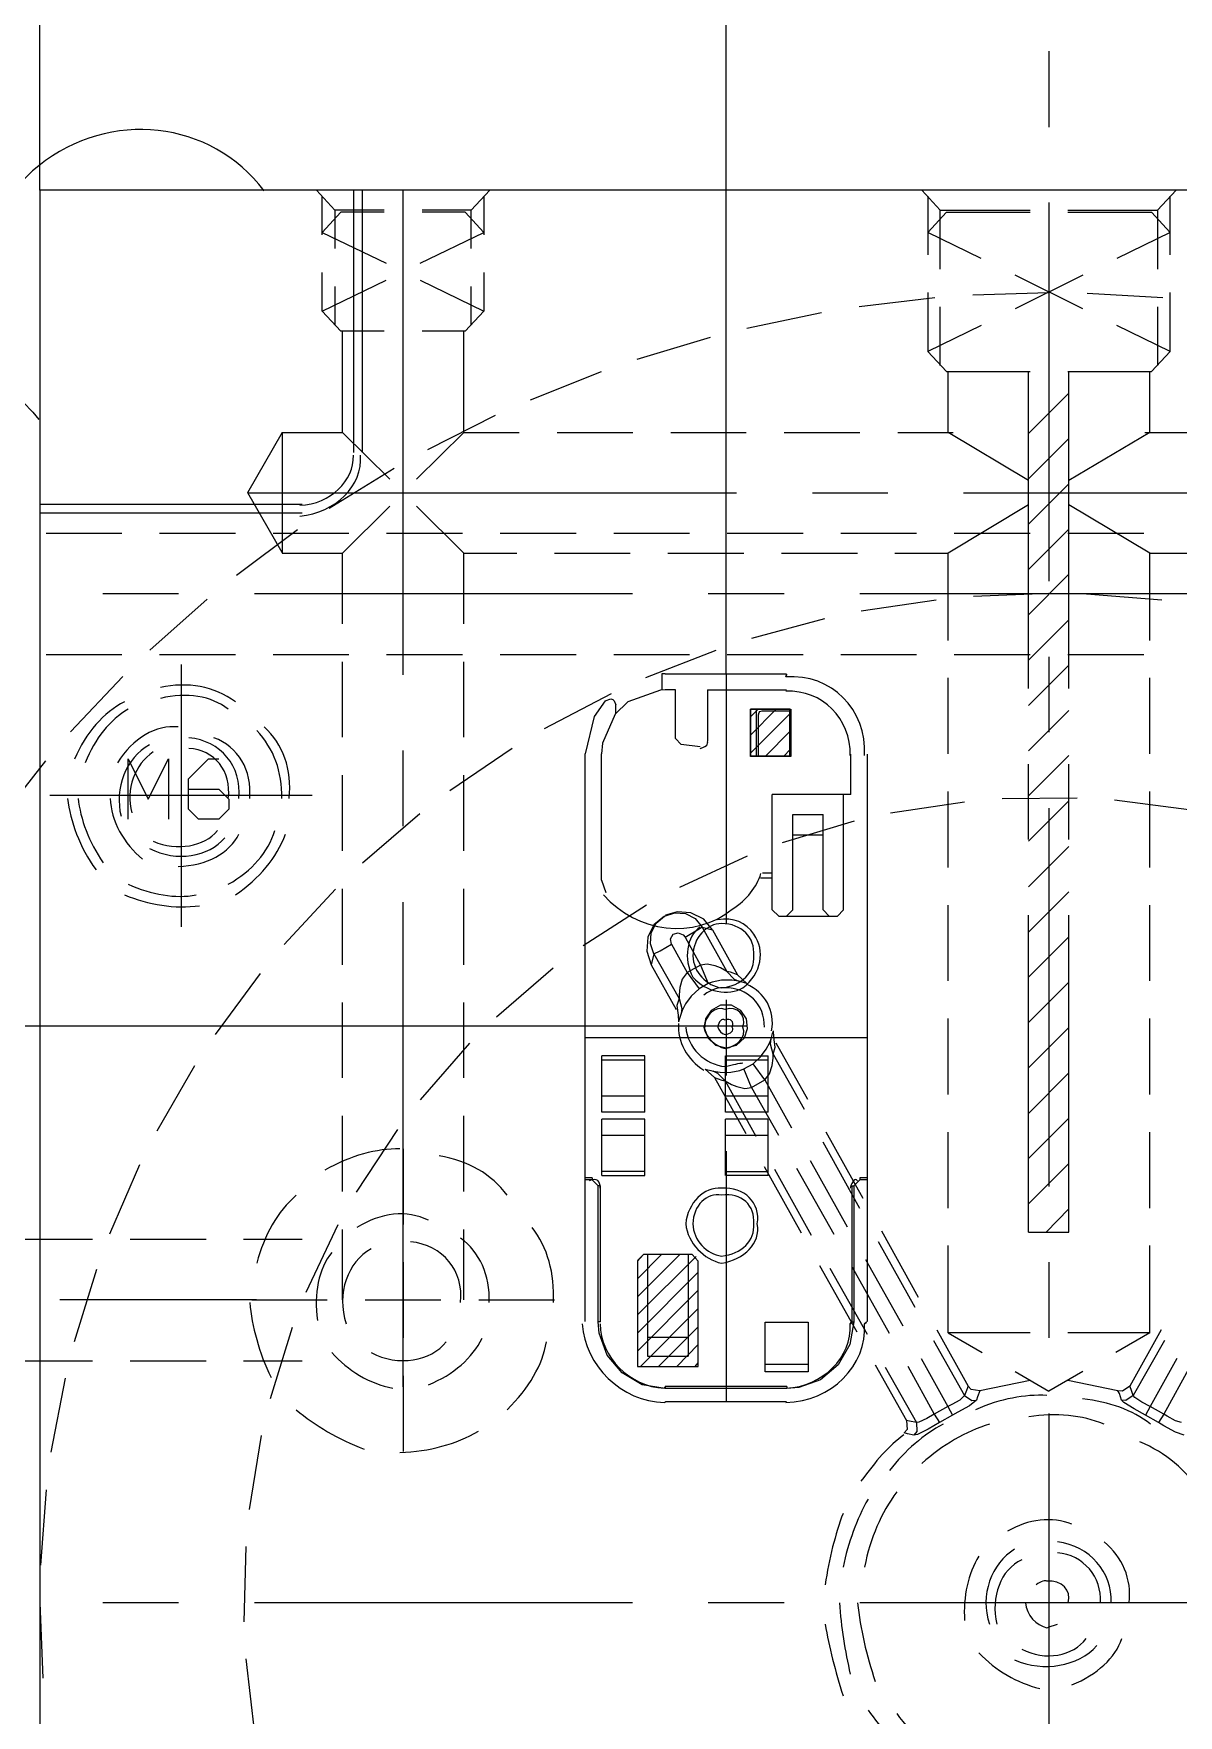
# Model space of a CAD drawing. Header units: inches. Extents: x 2 to 1172, y 492 to 1320.
# Drawn here: x 564.4 to 621.2, y 1076.1 to 1159.6 of the extents above; entities that cross this region are included whole.
import ezdxf

# ---------------------------------------------------------------- set-up
doc = ezdxf.new("R2010")
doc.units = ezdxf.units.IN
doc.header["$MEASUREMENT"] = 0

# ---------------------------------------------------------------- blocks, each defined once
blk = doc.blocks.new('AHH1270-500010_1')
at = {"color": 1, "transparency": 33554687}
for points in [[(563.292, 1150.277), (563.292, 1225.399), (566.679, 1231.411), (566.679, 1237.423)], [(597.342, 1126.283), (597.342, 1235.384)], [(613.356, 1157.158), (613.356, 1153.398)], [(613.356, 1149.657), (613.356, 1130.876)], [(613.356, 1127.116), (613.356, 1123.374)], [(597.342, 1126.283), (597.342, 1113.851)], [(613.356, 1119.615), (613.356, 1100.834)], [(597.342, 1110.109), (597.342, 1106.35)], [(598.335, 1108.797), (483.187, 1108.797)], [(590.337, 1108.229), (604.329, 1108.229)], [(597.342, 1102.59), (597.342, 1090.158)], [(613.356, 1097.092), (613.356, 1093.333)], [(613.356, 1089.573), (613.356, 1070.793)], [(570.173, 1080.192), (566.413, 1080.192)], [(592.696, 1080.192), (573.933, 1080.192)], [(600.215, 1080.192), (596.455, 1080.192)], [(622.737, 1080.192), (603.974, 1080.192)]]:
    blk.add_lwpolyline(points, dxfattribs=at)
at = {"color": 4, "transparency": 33554687}
for points in [[(563.292, 1010.106), (663.42, 1010.106), (663.42, 1150.277), (563.292, 1150.277), (563.292, 1010.106)], [(578.863, 1137.26), (578.863, 1150.277)], [(579.306, 1137.26), (579.306, 1150.277)], [(607.699, 1144.922), (603.939, 1144.478)], [(613.356, 1145.17), (609.578, 1145.063)], [(619.013, 1144.922), (615.253, 1145.152)], [(602.077, 1144.177), (598.37, 1143.414)], [(596.544, 1142.953), (592.908, 1141.871)], [(591.135, 1141.251), (587.624, 1139.85)], [(585.886, 1139.087), (582.516, 1137.385)], [(580.867, 1136.462), (577.639, 1134.476)], [(563.292, 1134.689), (576.309, 1134.689)], [(563.292, 1134.263), (576.309, 1134.263)], [(576.079, 1133.412), (573.046, 1131.16)], [(571.592, 1129.972), (568.754, 1127.453)], [(607.752, 1129.936), (604.045, 1129.386)], [(613.356, 1130.255), (609.614, 1130.113)], [(618.96, 1129.936), (615.218, 1130.22)], [(602.219, 1128.996), (598.601, 1128.021)], [(596.828, 1127.436), (593.334, 1126.07)], [(567.406, 1126.141), (564.817, 1123.392)], [(591.631, 1125.29), (588.315, 1123.552)], [(598.548, 1124.137), (598.92, 1124.527)], [(598.548, 1123.233), (599.825, 1124.527)], [(598.548, 1122.204), (600.499, 1122.204), (600.499, 1124.527), (598.548, 1124.527), (598.548, 1122.204)], [(598.548, 1122.346), (600.499, 1124.297)], [(599.31, 1122.204), (600.499, 1123.41)], [(586.719, 1122.576), (583.633, 1120.466)], [(600.215, 1122.204), (600.499, 1122.506)], [(563.576, 1121.956), (561.235, 1118.994)], [(609.171, 1119.916), (605.5, 1119.367)], [(614.757, 1120.111), (611.033, 1120.076)], [(620.29, 1119.526), (616.601, 1120.005)], [(582.144, 1119.331), (579.306, 1116.884)], [(603.691, 1118.959), (600.126, 1117.895)], [(598.388, 1117.238), (595.019, 1115.678)], [(577.958, 1115.589), (575.405, 1112.84)], [(593.387, 1114.791), (590.248, 1112.787)], [(594.274, 1114.259), (593.76, 1113.816), (593.458, 1113.213)], [(593.76, 1112.379), (593.582, 1112.876), (593.618, 1113.426), (593.866, 1113.904), (594.274, 1114.259), (594.788, 1114.419), (595.32, 1114.383), (595.799, 1114.135), (596.154, 1113.709)], [(595.586, 1114.419), (594.912, 1114.472), (594.327, 1114.295)], [(594.327, 1114.295), (594.327, 1114.295)], [(596.668, 1113.567), (596.225, 1114.1), (595.586, 1114.419)], [(593.458, 1113.213), (593.405, 1112.521), (593.618, 1111.847)], [(594.575, 1113.124), (594.717, 1113.355)], [(594.629, 1112.858), (594.575, 1113.124)], [(594.717, 1113.355), (594.965, 1113.426)], [(594.965, 1113.426), (595.214, 1113.319)], [(595.214, 1113.319), (595.302, 1113.213)], [(595.302, 1113.213), (595.994, 1113.621)], [(595.302, 1113.213), (596.065, 1111.829)], [(595.994, 1113.621), (596.154, 1113.709)], [(596.154, 1113.709), (596.668, 1113.567)], [(596.154, 1113.709), (597.377, 1111.51)], [(596.668, 1113.567), (597.909, 1111.351)], [(593.76, 1112.379), (593.618, 1111.847)], [(593.76, 1112.379), (594.061, 1112.539)], [(593.76, 1112.379), (595.001, 1110.162)], [(594.061, 1112.539), (594.629, 1112.858)], [(594.629, 1112.858), (595.409, 1111.457)], [(574.216, 1111.404), (571.982, 1108.389)], [(588.758, 1111.67), (585.939, 1109.24)], [(593.618, 1111.847), (594.859, 1109.63)], [(595.409, 1111.457), (595.161, 1111.12)], [(596.065, 1111.829), (595.409, 1111.457)], [(595.409, 1111.457), (595.994, 1110.641)], [(596.402, 1111.865), (596.065, 1111.829)], [(596.065, 1111.829), (596.455, 1110.907)], [(596.792, 1111.794), (596.402, 1111.865)], [(597.058, 1111.688), (596.792, 1111.794)], [(597.377, 1111.51), (597.058, 1111.688)], [(597.377, 1111.51), (597.732, 1111.12)], [(597.555, 1111.475), (597.377, 1111.51)], [(597.909, 1111.351), (597.555, 1111.475)], [(598.37, 1110.907), (597.909, 1111.351)], [(595.036, 1110.712), (595.001, 1110.358)], [(595.161, 1111.12), (595.036, 1110.712)], [(595.994, 1110.641), (595.604, 1110.287)], [(596.455, 1110.907), (595.994, 1110.641)], [(596.65, 1110.978), (596.455, 1110.907)], [(597.111, 1111.085), (596.65, 1110.978)], [(597.342, 1111.085), (597.111, 1111.085)], [(597.626, 1111.085), (597.342, 1111.085)], [(597.963, 1111.031), (597.626, 1111.085)], [(597.732, 1111.12), (597.963, 1111.031)], [(598.087, 1110.996), (597.963, 1111.031)], [(598.37, 1110.907), (598.087, 1110.996)], [(595.001, 1110.162), (594.895, 1109.826)], [(594.895, 1109.826), (594.965, 1109.347)], [(595.001, 1110.358), (595.001, 1110.162)], [(595.001, 1110.162), (595.143, 1109.666)], [(595.143, 1109.666), (595.107, 1109.418)], [(595.32, 1109.896), (595.161, 1109.577)], [(595.604, 1110.287), (595.32, 1109.896)], [(594.965, 1109.347), (594.983, 1109.01)], [(595.019, 1109.169), (594.983, 1109.01)], [(595.107, 1109.418), (595.019, 1109.169)], [(595.161, 1109.577), (595.107, 1109.418)], [(599.328, 1107.662), (599.505, 1107.981)], [(599.505, 1107.981), (599.576, 1108.176)], [(599.541, 1107.91), (599.576, 1108.176)], [(599.576, 1108.176), (599.647, 1108.425)], [(599.647, 1108.425), (599.683, 1108.566)], [(599.701, 1108.247), (599.683, 1108.566)], [(599.771, 1107.751), (599.701, 1108.247)], [(599.807, 1107.963), (601.368, 1105.179)], [(584.609, 1107.946), (582.161, 1105.144)], [(598.672, 1106.935), (599.044, 1107.272)], [(599.044, 1107.272), (599.328, 1107.662)], [(599.665, 1107.414), (599.541, 1107.91)], [(599.63, 1106.846), (599.665, 1107.201)], [(599.665, 1107.414), (599.771, 1107.751)], [(599.665, 1107.201), (599.665, 1107.414)], [(599.665, 1107.414), (601.208, 1104.683)], [(570.971, 1106.828), (569.091, 1103.583)], [(596.296, 1106.669), (596.579, 1106.598)], [(596.296, 1106.669), (596.757, 1106.243)], [(596.579, 1106.598), (596.703, 1106.562)], [(596.703, 1106.562), (597.04, 1106.509)], [(596.934, 1106.456), (596.703, 1106.562)], [(597.289, 1106.084), (596.934, 1106.456)], [(597.04, 1106.509), (597.342, 1106.491)], [(597.342, 1106.491), (597.572, 1106.509)], [(597.572, 1106.509), (598.016, 1106.598)], [(598.016, 1106.598), (598.211, 1106.687)], [(598.211, 1106.687), (598.672, 1106.935)], [(598.601, 1105.747), (598.211, 1106.687)], [(599.257, 1106.137), (598.672, 1106.935)], [(599.257, 1106.137), (599.488, 1106.438)], [(599.488, 1106.438), (599.63, 1106.846)], [(596.757, 1106.243), (597.129, 1106.119)], [(596.757, 1106.243), (598.317, 1103.477)], [(597.129, 1106.119), (597.289, 1106.084)], [(597.289, 1106.084), (597.608, 1105.906)], [(597.289, 1106.084), (598.814, 1103.335)], [(597.608, 1105.906), (597.874, 1105.8)], [(597.874, 1105.8), (598.264, 1105.711)], [(598.264, 1105.711), (598.601, 1105.747)], [(598.601, 1105.747), (599.257, 1106.137)], [(598.601, 1105.747), (599.931, 1103.388)], [(599.257, 1106.137), (600.587, 1103.76)], [(581.026, 1103.672), (578.987, 1100.568)], [(602.13, 1103.051), (603.957, 1099.77)], [(602.29, 1103.548), (604.116, 1100.267)], [(601.509, 1102.129), (603.336, 1098.848)], [(568.24, 1101.916), (566.75, 1098.476)], [(599.222, 1101.827), (601.066, 1098.547)], [(599.736, 1101.703), (601.563, 1098.422)], [(600.836, 1101.756), (602.68, 1098.476)], [(578.082, 1098.937), (576.486, 1095.585)], [(604.879, 1098.121), (606.706, 1094.858)], [(605.039, 1098.635), (606.865, 1095.354)], [(593.245, 1097.465), (592.944, 1097.146)], [(592.944, 1096.259), (594.132, 1097.465)], [(592.944, 1095.372), (595.036, 1097.465)], [(592.944, 1097.163), (593.228, 1097.447)], [(592.944, 1094.468), (595.852, 1097.376)], [(592.944, 1097.146), (592.944, 1091.914)], [(595.657, 1097.465), (593.245, 1097.465)], [(595.959, 1097.146), (595.657, 1097.465)], [(595.959, 1091.914), (595.959, 1097.146)], [(604.258, 1097.216), (606.103, 1093.936)], [(566.094, 1096.72), (564.995, 1093.138)], [(592.944, 1093.563), (595.959, 1096.596)], [(601.97, 1096.915), (603.815, 1093.634)], [(602.485, 1096.791), (604.329, 1093.51)], [(603.584, 1096.844), (605.429, 1093.563)], [(592.944, 1092.677), (595.959, 1095.691)], [(593.086, 1091.914), (595.959, 1094.787)], [(575.813, 1093.847), (574.713, 1090.3)], [(593.99, 1091.914), (595.959, 1093.883)], [(594.895, 1091.914), (595.959, 1092.996)], [(607.628, 1093.209), (609.171, 1090.477)], [(607.787, 1093.723), (609.348, 1090.939)], [(618.924, 1093.723), (617.364, 1090.939)], [(619.084, 1093.209), (617.541, 1090.477)], [(607.007, 1092.304), (608.337, 1089.928)], [(619.705, 1092.304), (618.375, 1089.928)], [(564.551, 1091.329), (563.842, 1087.658)], [(592.944, 1091.914), (595.959, 1091.914)], [(595.799, 1091.914), (595.959, 1092.091)], [(604.737, 1092.003), (606.28, 1089.236)], [(605.234, 1091.878), (606.776, 1089.13)], [(606.351, 1091.932), (607.663, 1089.555)], [(620.361, 1091.932), (619.049, 1089.555)], [(609.171, 1090.477), (608.94, 1090.247)], [(609.224, 1090.637), (609.171, 1090.477)], [(609.171, 1090.477), (609.525, 1090.229)], [(609.348, 1090.939), (609.224, 1090.637)], [(609.49, 1090.779), (609.348, 1090.939)], [(609.933, 1090.708), (609.49, 1090.779)], [(609.933, 1090.708), (609.809, 1090.407)], [(612.416, 1091.222), (609.933, 1090.708)], [(616.779, 1090.708), (614.296, 1091.222)], [(616.85, 1090.566), (616.779, 1090.708)], [(617.009, 1090.69), (616.779, 1090.708)], [(616.956, 1090.247), (616.85, 1090.566)], [(617.435, 1090.779), (617.364, 1090.939), (617.009, 1090.69)], [(617.541, 1090.477), (617.169, 1090.229)], [(617.541, 1090.477), (617.435, 1090.779)], [(617.612, 1090.371), (617.541, 1090.477)], [(608.337, 1089.928), (607.663, 1089.555)], [(608.532, 1090.034), (608.337, 1089.928)], [(608.337, 1089.928), (608.568, 1089.502)], [(608.94, 1090.247), (608.532, 1090.034)], [(608.834, 1089.644), (608.568, 1089.502)], [(609.419, 1089.963), (608.834, 1089.644)], [(609.756, 1090.247), (609.419, 1089.963)], [(609.525, 1090.229), (609.756, 1090.247)], [(609.809, 1090.407), (609.756, 1090.247)], [(617.169, 1090.229), (616.956, 1090.247)], [(617.062, 1090.123), (616.956, 1090.247)], [(617.577, 1089.804), (617.062, 1090.123)], [(618.144, 1089.502), (617.577, 1089.804)], [(617.967, 1090.141), (617.612, 1090.371)], [(618.375, 1089.928), (617.967, 1090.141)], [(618.375, 1089.928), (618.144, 1089.502)], [(619.049, 1089.555), (618.375, 1089.928)], [(606.315, 1088.793), (606.174, 1088.615)], [(606.44, 1089.201), (606.28, 1089.236), (606.315, 1088.793)], [(606.776, 1089.13), (606.44, 1089.201)], [(606.901, 1089.147), (606.776, 1089.13)], [(606.776, 1089.13), (606.794, 1088.686)], [(607.362, 1088.81), (606.83, 1088.544)], [(607.291, 1089.325), (606.901, 1089.147)], [(607.663, 1089.555), (607.291, 1089.325)], [(607.929, 1089.13), (607.362, 1088.81)], [(607.663, 1089.555), (607.929, 1089.13)], [(608.568, 1089.502), (607.929, 1089.13)], [(618.783, 1089.13), (618.144, 1089.502)], [(619.049, 1089.555), (618.783, 1089.13)], [(619.049, 1088.97), (618.783, 1089.13)], [(619.226, 1089.449), (619.049, 1089.555)], [(619.634, 1088.651), (619.049, 1088.97)], [(619.634, 1089.218), (619.226, 1089.449)], [(619.935, 1089.13), (619.634, 1089.218)], [(574.27, 1088.491), (573.667, 1084.82)], [(606.333, 1088.58), (606.174, 1088.615)], [(606.652, 1088.509), (606.333, 1088.58)], [(606.794, 1088.686), (606.652, 1088.509)], [(606.83, 1088.544), (606.652, 1088.509)], [(620.059, 1088.509), (619.634, 1088.651)], [(563.611, 1085.796), (563.328, 1082.054)], [(573.507, 1082.976), (573.418, 1079.252)], [(563.292, 1080.192), (563.434, 1076.45)], [(573.507, 1077.407), (573.933, 1073.701)]]:
    blk.add_lwpolyline(points, dxfattribs=at)
at = {"color": 2, "transparency": 33554687}
for points in [[(577.923, 1149.284), (577.018, 1150.277)], [(577.302, 1148.061), (577.302, 1149.976)], [(581.31, 1126.23), (581.31, 1150.277)], [(585.62, 1150.277), (584.697, 1149.284)], [(585.318, 1149.976), (585.318, 1148.061)], [(607.965, 1149.284), (607.042, 1150.277)], [(607.344, 1149.976), (607.344, 1147.067)], [(618.747, 1149.284), (619.669, 1150.277)], [(619.368, 1147.067), (619.368, 1149.976)], [(578.224, 1149.178), (577.302, 1148.167)], [(577.923, 1149.284), (577.923, 1147.369)], [(580.37, 1149.284), (577.923, 1149.284)], [(580.37, 1149.178), (578.224, 1149.178)], [(584.697, 1149.284), (582.25, 1149.284)], [(584.396, 1149.178), (582.25, 1149.178)], [(585.318, 1148.167), (584.396, 1149.178)], [(584.697, 1147.369), (584.697, 1149.284)], [(607.344, 1148.167), (608.266, 1149.178)], [(607.965, 1149.284), (612.416, 1149.284)], [(607.965, 1146.358), (607.965, 1149.284)], [(608.266, 1149.178), (612.416, 1149.178)], [(614.296, 1149.284), (618.747, 1149.284)], [(614.296, 1149.178), (618.446, 1149.178)], [(618.446, 1149.178), (619.368, 1148.167)], [(618.747, 1149.284), (618.747, 1146.358)], [(577.302, 1148.167), (580.477, 1146.642)], [(582.161, 1146.642), (585.318, 1148.167)], [(609.986, 1146.872), (607.344, 1148.167)], [(619.368, 1148.167), (616.725, 1146.872)], [(577.302, 1144.265), (577.302, 1146.181)], [(577.302, 1144.265), (580.477, 1145.808)], [(582.161, 1145.808), (585.318, 1144.265)], [(585.318, 1146.181), (585.318, 1144.265)], [(615.041, 1146.057), (611.671, 1144.39)], [(615.041, 1144.39), (611.671, 1146.057)], [(577.923, 1145.489), (577.923, 1143.574)], [(584.697, 1143.574), (584.697, 1145.489)], [(607.344, 1145.188), (607.344, 1142.261)], [(619.368, 1142.261), (619.368, 1145.188)], [(578.224, 1143.272), (577.302, 1144.265)], [(585.318, 1144.265), (584.396, 1143.272)], [(607.965, 1141.57), (607.965, 1144.478)], [(618.747, 1144.478), (618.747, 1141.57)], [(580.37, 1143.272), (578.224, 1143.272)], [(578.313, 1138.253), (578.313, 1143.272)], [(584.396, 1143.272), (582.25, 1143.272)], [(584.325, 1138.253), (584.325, 1143.272)], [(609.986, 1143.556), (607.344, 1142.261)], [(619.368, 1142.261), (616.725, 1143.556)], [(607.344, 1142.261), (608.266, 1141.268)], [(618.446, 1141.268), (619.368, 1142.261)], [(608.266, 1141.268), (612.416, 1141.268)], [(608.355, 1138.253), (608.355, 1141.268)], [(612.345, 1125.556), (612.345, 1141.268)], [(614.296, 1141.268), (618.446, 1141.268)], [(614.349, 1125.556), (614.349, 1141.268)], [(618.357, 1138.253), (618.357, 1141.268)], [(612.345, 1138.2), (614.349, 1140.204)], [(575.316, 1138.253), (573.596, 1135.256)], [(575.316, 1138.253), (575.316, 1132.259)], [(575.316, 1138.253), (578.313, 1138.253)], [(580.654, 1135.93), (578.313, 1138.253)], [(581.984, 1135.93), (584.325, 1138.253)], [(584.325, 1138.253), (587.074, 1138.253)], [(588.954, 1138.253), (592.713, 1138.253)], [(594.593, 1138.253), (598.335, 1138.253)], [(600.215, 1138.253), (603.974, 1138.253)], [(605.854, 1138.253), (608.603, 1138.253)], [(612.345, 1135.859), (608.355, 1138.253)], [(618.357, 1138.253), (614.349, 1135.859)], [(618.109, 1138.253), (622.17, 1138.253)], [(612.345, 1135.948), (614.349, 1137.952)], [(612.345, 1133.696), (614.349, 1135.7)], [(573.596, 1135.256), (597.856, 1135.256)], [(575.316, 1132.295), (573.613, 1135.256)], [(601.616, 1135.256), (605.358, 1135.256)], [(609.117, 1135.256), (627.898, 1135.256)], [(578.313, 1132.259), (580.654, 1134.6)], [(584.325, 1132.259), (581.984, 1134.6)], [(612.345, 1134.653), (608.355, 1132.259)], [(618.357, 1132.259), (614.349, 1134.653)], [(612.345, 1131.444), (614.349, 1133.447)], [(575.316, 1132.259), (578.313, 1132.259)], [(578.313, 1128.748), (578.313, 1132.259)], [(584.325, 1132.259), (586.95, 1132.259)], [(584.325, 1128.748), (584.325, 1132.259)], [(588.829, 1132.259), (592.571, 1132.259)], [(594.451, 1132.259), (598.211, 1132.259)], [(600.091, 1132.259), (603.85, 1132.259)], [(605.712, 1132.259), (608.355, 1132.259)], [(608.355, 1127.932), (608.355, 1132.259)], [(618.357, 1127.932), (618.357, 1132.259)], [(618.357, 1132.259), (622.312, 1132.259)], [(612.345, 1129.209), (614.349, 1131.213)], [(612.345, 1126.957), (614.349, 1128.961)], [(578.313, 1123.126), (578.313, 1126.868)], [(584.325, 1123.126), (584.325, 1126.868)], [(612.345, 1124.705), (614.349, 1126.708)], [(608.355, 1122.31), (608.355, 1126.07)], [(618.357, 1122.31), (618.357, 1126.07)], [(612.345, 1122.452), (614.349, 1124.456)], [(581.31, 1118.71), (581.31, 1122.47)], [(612.345, 1120.218), (614.349, 1122.222)], [(612.345, 1118.054), (612.345, 1121.796)], [(614.349, 1118.054), (614.349, 1121.796)], [(578.313, 1117.487), (578.313, 1121.246)], [(584.325, 1117.487), (584.325, 1121.246)], [(608.355, 1116.671), (608.355, 1120.431)], [(612.345, 1117.966), (614.349, 1119.969)], [(618.357, 1116.671), (618.357, 1120.431)], [(612.345, 1115.713), (614.349, 1117.717)], [(578.313, 1111.847), (578.313, 1115.607)], [(584.325, 1111.847), (584.325, 1115.607)], [(581.31, 1090.903), (581.31, 1114.951)], [(608.355, 1111.049), (608.355, 1114.791)], [(612.345, 1113.461), (614.349, 1115.465)], [(618.357, 1111.049), (618.357, 1114.791)], [(612.345, 1098.582), (612.345, 1114.295)], [(614.349, 1098.582), (614.349, 1114.295)], [(612.345, 1111.227), (614.349, 1113.23)], [(612.345, 1108.974), (614.349, 1110.978)], [(578.313, 1106.225), (578.313, 1109.967)], [(584.325, 1106.225), (584.325, 1109.967)], [(608.355, 1105.41), (608.355, 1109.169)], [(618.357, 1105.41), (618.357, 1109.169)], [(612.345, 1106.722), (614.349, 1108.726)], [(612.345, 1104.47), (614.349, 1106.474)], [(578.313, 1100.586), (578.313, 1104.346)], [(584.325, 1100.586), (584.325, 1104.346)], [(612.345, 1102.235), (614.349, 1104.239)], [(608.355, 1099.77), (608.355, 1103.53)], [(618.357, 1099.77), (618.357, 1103.53)], [(581.31, 1102.714), (581.31, 1098.954)], [(612.345, 1099.983), (614.349, 1101.987)], [(613.214, 1098.582), (614.349, 1099.735)], [(565.899, 1098.21), (562.139, 1098.21)], [(571.539, 1098.21), (567.779, 1098.21)], [(576.309, 1098.21), (573.401, 1098.21)], [(578.313, 1095.213), (578.313, 1098.706)], [(584.325, 1095.213), (584.325, 1098.706)], [(612.345, 1098.582), (614.349, 1098.582)], [(608.355, 1093.581), (608.355, 1097.908)], [(618.357, 1093.581), (618.357, 1097.908)], [(581.31, 1097.092), (581.31, 1093.333)], [(574.039, 1095.213), (564.285, 1095.213)], [(573.809, 1095.213), (577.55, 1095.213)], [(579.43, 1095.213), (583.19, 1095.213)], [(585.07, 1095.213), (588.829, 1095.213)], [(612.416, 1093.581), (608.355, 1093.581)], [(608.355, 1093.581), (610.04, 1092.606)], [(618.357, 1093.581), (614.296, 1093.581)], [(618.357, 1093.581), (616.672, 1092.606)], [(562.139, 1092.198), (565.899, 1092.198)], [(567.779, 1092.198), (571.539, 1092.198)], [(573.401, 1092.198), (576.309, 1092.198)], [(581.31, 1091.453), (581.31, 1087.693)], [(611.671, 1091.666), (613.356, 1090.69)], [(615.041, 1091.666), (613.356, 1090.69)]]:
    blk.add_lwpolyline(points, dxfattribs=at)
at = {"transparency": 33554687}
for points in [[(563.611, 1133.252), (567.353, 1133.252)], [(569.233, 1133.252), (572.993, 1133.252)], [(574.873, 1133.252), (578.615, 1133.252)], [(580.494, 1133.252), (584.254, 1133.252)], [(586.134, 1133.252), (589.894, 1133.252)], [(591.773, 1133.252), (595.515, 1133.252)], [(597.395, 1133.252), (601.155, 1133.252)], [(603.035, 1133.252), (606.776, 1133.252)], [(608.656, 1133.252), (612.416, 1133.252)], [(614.296, 1133.252), (618.055, 1133.252)], [(566.413, 1130.255), (570.173, 1130.255)], [(573.933, 1130.255), (592.696, 1130.255)], [(596.455, 1130.255), (600.215, 1130.255)], [(603.974, 1130.255), (622.737, 1130.255)], [(563.611, 1127.24), (567.353, 1127.24)], [(569.233, 1127.24), (572.993, 1127.24)], [(574.873, 1127.24), (578.615, 1127.24)], [(580.494, 1127.24), (584.254, 1127.24)], [(586.134, 1127.24), (589.894, 1127.24)], [(591.773, 1127.24), (595.515, 1127.24)], [(597.395, 1127.24), (601.155, 1127.24)], [(603.035, 1127.24), (606.776, 1127.24)], [(608.656, 1127.24), (612.416, 1127.24)], [(614.296, 1127.24), (618.055, 1127.24)]]:
    blk.add_lwpolyline(points, dxfattribs=at)
at = {"color": 6, "transparency": 33554687}
for points in [[(570.297, 1126.744), (570.297, 1113.727)], [(567.673, 1119.065), (567.673, 1122.062), (568.666, 1120.058), (569.676, 1122.062), (569.676, 1119.065)], [(570.67, 1120.555), (572.177, 1120.555), (572.674, 1120.058), (572.674, 1119.562), (572.177, 1119.065), (571.166, 1119.065), (570.67, 1119.562), (570.67, 1121.069), (571.663, 1122.062), (572.177, 1122.062)], [(576.806, 1120.235), (563.789, 1120.235)]]:
    blk.add_lwpolyline(points, dxfattribs=at)
at = {"color": 3, "transparency": 33554687}
for points in [[(594.309, 1125.485), (594.079, 1125.467)], [(594.15, 1126.283), (594.15, 1125.485)], [(594.309, 1126.283), (594.15, 1126.283)], [(594.309, 1126.283), (600.339, 1126.283)], [(594.824, 1125.485), (594.309, 1125.485)], [(594.824, 1123.073), (594.824, 1125.485)], [(596.42, 1125.485), (596.42, 1122.949)], [(596.42, 1125.485), (600.339, 1125.485)], [(591.33, 1124.935), (590.798, 1124.155), (590.337, 1122.31)], [(591.33, 1124.935), (591.614, 1125.041)], [(591.614, 1125.041), (591.72, 1125.006), (591.791, 1124.935), (591.862, 1124.74)], [(592.465, 1124.882), (591.827, 1124.279)], [(591.862, 1124.314), (591.862, 1124.74)], [(594.079, 1125.467), (592.465, 1124.882)], [(591.827, 1124.279), (591.206, 1122.842)], [(598.548, 1122.169), (598.548, 1124.527)], [(598.548, 1124.527), (600.552, 1124.527)], [(598.849, 1122.186), (598.849, 1124.527)], [(598.938, 1124.243), (598.973, 1124.35), (599.009, 1124.403), (599.133, 1124.439)], [(598.938, 1122.204), (598.938, 1124.243)], [(599.133, 1124.439), (600.499, 1124.439)], [(600.499, 1124.439), (600.499, 1124.439)], [(600.552, 1124.527), (600.552, 1122.169), (600.552, 1124.527)], [(594.824, 1123.073), (595.107, 1122.772)], [(590.337, 1094.149), (590.337, 1122.31)], [(591.206, 1122.842), (591.153, 1122.31)], [(591.153, 1116.033), (591.153, 1122.31)], [(596.047, 1122.647), (595.107, 1122.772)], [(598.849, 1122.186), (598.548, 1122.169)], [(600.552, 1122.169), (598.548, 1122.169)], [(598.938, 1122.204), (598.938, 1122.204)], [(598.938, 1122.204), (600.499, 1122.204)], [(600.552, 1122.169), (600.552, 1122.169)], [(603.531, 1120.289), (603.531, 1122.293)], [(604.329, 1122.293), (604.329, 1094.149)], [(599.63, 1114.561), (599.63, 1120.289)], [(603.531, 1120.289), (599.63, 1120.289)], [(603.159, 1114.561), (603.159, 1120.289)], [(600.64, 1114.561), (600.64, 1119.296)], [(600.64, 1119.296), (602.148, 1119.296)], [(602.148, 1114.561), (602.148, 1119.296)], [(600.64, 1118.285), (602.148, 1118.285)], [(599.63, 1116.387), (599.151, 1116.387)], [(591.153, 1116.033), (591.365, 1115.43)], [(599.63, 1116.139), (599.044, 1116.139)], [(599.63, 1114.561), (599.949, 1114.259)], [(599.949, 1114.259), (602.857, 1114.259)], [(600.339, 1114.259), (600.64, 1114.561)], [(602.148, 1114.561), (602.449, 1114.259)], [(602.857, 1114.259), (603.159, 1114.561)], [(597.058, 1109.843), (596.597, 1109.577)], [(597.608, 1109.843), (597.058, 1109.843)], [(598.069, 1109.577), (597.608, 1109.843)], [(596.313, 1109.152), (596.26, 1108.673)], [(596.597, 1109.577), (596.313, 1109.152)], [(598.353, 1109.152), (598.069, 1109.577)], [(598.406, 1108.673), (598.353, 1109.152)], [(596.26, 1108.673), (596.437, 1108.212)], [(596.437, 1108.212), (596.81, 1107.857)], [(597.856, 1107.857), (598.246, 1108.212)], [(598.246, 1108.212), (598.406, 1108.673)], [(593.298, 1107.325), (591.17, 1107.325)], [(591.17, 1104.523), (591.17, 1107.325)], [(593.298, 1104.523), (593.298, 1107.325)], [(596.81, 1107.857), (597.342, 1107.715)], [(597.306, 1104.523), (597.306, 1107.325)], [(597.306, 1107.325), (599.417, 1107.325)], [(597.342, 1107.715), (597.856, 1107.857)], [(599.417, 1104.523), (599.417, 1107.325)], [(593.298, 1107.112), (591.17, 1107.112)], [(599.417, 1107.112), (597.306, 1107.112)], [(593.298, 1105.321), (591.17, 1105.321)], [(599.417, 1105.321), (597.306, 1105.321)], [(593.298, 1104.523), (591.17, 1104.523)], [(593.298, 1104.186), (591.17, 1104.186)], [(591.17, 1101.384), (591.17, 1104.186)], [(593.298, 1101.384), (593.298, 1104.186)], [(599.417, 1104.523), (597.306, 1104.523)], [(599.417, 1104.186), (597.306, 1104.186)], [(597.306, 1101.384), (597.306, 1104.186)], [(599.417, 1101.384), (599.417, 1104.186)], [(593.298, 1103.37), (591.17, 1103.37)], [(599.417, 1103.37), (597.306, 1103.37)], [(593.298, 1101.579), (591.17, 1101.579)], [(591.17, 1101.384), (593.298, 1101.384)], [(597.342, 1101.579), (599.417, 1101.579)], [(599.417, 1101.384), (597.342, 1101.384)], [(590.692, 1101.278), (590.337, 1101.278)], [(590.692, 1101.171), (590.337, 1101.171)], [(590.692, 1101.278), (590.692, 1101.171)], [(590.993, 1100.87), (590.692, 1101.171)], [(591.099, 1100.87), (590.993, 1100.87)], [(590.993, 1094.131), (590.993, 1100.87)], [(591.099, 1094.131), (591.099, 1100.87)], [(603.567, 1100.87), (603.673, 1100.87)], [(603.567, 1100.87), (603.567, 1094.131)], [(603.974, 1101.171), (603.673, 1100.87)], [(603.673, 1100.87), (603.673, 1094.131)], [(603.974, 1101.278), (603.974, 1101.171)], [(604.329, 1101.278), (603.974, 1101.278)], [(604.329, 1101.171), (603.974, 1101.171)], [(593.245, 1097.465), (592.944, 1097.146)], [(592.944, 1097.146), (592.944, 1091.914)], [(595.657, 1097.465), (593.245, 1097.465)], [(593.44, 1097.465), (593.44, 1092.428)], [(595.462, 1097.465), (595.462, 1092.428)], [(595.959, 1097.146), (595.657, 1097.465)], [(595.959, 1091.914), (595.959, 1097.146)], [(591.099, 1094.131), (590.993, 1094.131)], [(591.046, 1093.563), (590.993, 1094.131)], [(599.275, 1094.113), (601.403, 1094.113)], [(599.275, 1091.648), (599.275, 1094.113)], [(601.403, 1094.113), (601.403, 1091.648)], [(603.673, 1094.131), (603.478, 1092.996)], [(603.567, 1094.131), (603.673, 1094.131)], [(591.436, 1092.481), (591.046, 1093.563)], [(593.44, 1093.368), (595.462, 1093.368)], [(603.478, 1092.996), (602.893, 1092.003)], [(592.181, 1091.595), (591.436, 1092.481)], [(593.44, 1092.428), (595.462, 1092.428)], [(593.174, 1091.01), (592.181, 1091.595)], [(592.944, 1091.914), (595.959, 1091.914)], [(599.275, 1092.02), (601.403, 1092.02)], [(601.403, 1091.648), (599.275, 1091.648)], [(602.893, 1092.003), (602.024, 1091.258)], [(594.309, 1090.814), (593.174, 1091.01)], [(600.357, 1090.921), (594.309, 1090.921)], [(594.309, 1090.921), (594.309, 1090.814)], [(600.357, 1090.814), (594.309, 1090.814)], [(600.357, 1090.921), (600.357, 1090.814)], [(600.942, 1090.868), (600.357, 1090.814)], [(602.024, 1091.258), (600.942, 1090.868)], [(600.339, 1090.158), (594.327, 1090.158)]]:
    blk.add_lwpolyline(points, dxfattribs=at)
at = {"color": 4, "transparency": 33554687}
for points, knots in [([(574.412, 1150.242), (571.794, 1153.74), (566.753, 1154.298), (563.239, 1151.483), (559.846, 1148.768), (559.288, 1143.727), (561.998, 1140.133), (562.421, 1139.813), (562.839, 1139.395), (563.239, 1138.892)], [0, 0, 0, 0, 1, 1, 1, 2, 2, 2, 3, 3, 3, 3]), ([(599.239, 1108.744), (599.266, 1109.865), (598.405, 1110.725), (597.289, 1110.695), (597.006, 1110.725), (596.674, 1110.637), (596.225, 1110.34)], [0, 0, 0, 0, 1, 1, 1, 2, 2, 2, 2]), ([(598.175, 1108.744), (598.346, 1108.252), (597.897, 1107.804), (597.289, 1107.68), (596.791, 1107.804), (596.343, 1108.252), (596.225, 1108.744), (596.343, 1109.358), (596.791, 1109.806), (597.289, 1109.63), (597.897, 1109.806), (598.346, 1109.358), (598.175, 1108.744)], [0, 0, 0, 0, 1, 1, 1, 2, 2, 2, 3, 3, 3, 4, 4, 4, 4]), ([(597.643, 1108.744), (597.745, 1108.584), (597.565, 1108.405), (597.289, 1108.389), (597.123, 1108.405), (596.944, 1108.584), (596.934, 1108.744), (596.944, 1109.026), (597.123, 1109.206), (597.289, 1109.098), (597.565, 1109.206), (597.745, 1109.026), (597.643, 1108.744)], [0, 0, 0, 0, 1, 1, 1, 2, 2, 2, 3, 3, 3, 4, 4, 4, 4]), ([(595.338, 1108.744), (595.421, 1107.741), (596.281, 1106.88), (597.289, 1106.793), (597.681, 1106.88), (598.012, 1106.969), (598.175, 1106.97)], [0, 0, 0, 0, 1, 1, 1, 2, 2, 2, 2]), ([(614.314, 1080.192), (614.491, 1080.819), (613.986, 1081.323), (613.249, 1081.256), (613.166, 1081.323), (612.971, 1081.271), (612.717, 1081.078)], [0, 0, 0, 0, 1, 1, 1, 2, 2, 2, 2]), ([(612.185, 1080.192), (612.237, 1079.574), (612.741, 1079.069), (613.249, 1078.95), (613.562, 1079.069), (613.756, 1079.121), (613.781, 1079.128)], [0, 0, 0, 0, 1, 1, 1, 2, 2, 2, 2])]:
    blk.add_open_spline(points, degree=3, knots=knots, dxfattribs=at)
for points in [[(576.185, 1134.636), (577.732, 1134.706), (578.88, 1135.854), (578.845, 1137.118)], [(576.185, 1134.104), (577.975, 1134.266), (579.32, 1135.61), (579.2, 1137.118)], [(599.594, 1108.566), (599.784, 1109.558), (599.262, 1110.489), (598.353, 1110.872)], [(594.983, 1108.921), (594.903, 1108.047), (595.424, 1107.117), (596.225, 1106.616)], [(613.249, 1090.477), (612.158, 1090.53), (610.962, 1090.319), (609.703, 1089.768)], [(618.392, 1089.059), (617.487, 1089.749), (616.345, 1090.164), (615.023, 1090.3)], [(608.107, 1089.059), (607.153, 1088.543), (606.222, 1087.762), (605.446, 1086.753)], [(610.412, 1089.059), (609.229, 1088.682), (608.082, 1088.02), (607.042, 1087.108)], [(616.087, 1089.059), (615.006, 1089.492), (613.689, 1089.63), (612.363, 1089.413)], [(606.156, 1088.527), (605.419, 1087.971), (604.747, 1087.22), (604.028, 1086.221)], [(620.875, 1085.689), (620.156, 1086.751), (619.172, 1087.637), (617.86, 1088.172)], [(605.801, 1085.689), (605.031, 1084.631), (604.492, 1083.421), (604.205, 1081.965)], [(603.141, 1084.625), (602.757, 1083.607), (602.439, 1082.384), (602.254, 1081.078)], [(604.382, 1085.335), (603.811, 1084.319), (603.396, 1083.178), (603.141, 1081.965)], [(614.491, 1084.093), (613.526, 1084.477), (612.315, 1084.35), (611.299, 1083.738)], [(616.442, 1080.192), (616.488, 1081.712), (615.399, 1083.01), (613.781, 1083.206)], [(617.328, 1080.192), (617.485, 1081.364), (616.99, 1082.478), (616.087, 1083.206)], [(609.88, 1082.497), (609.343, 1081.674), (609.089, 1080.482), (609.171, 1079.305)], [(611.653, 1082.852), (610.489, 1082.144), (609.91, 1080.553), (610.412, 1079.128)], [(612.008, 1082.32), (610.95, 1081.832), (610.463, 1080.495), (610.767, 1079.128)], [(615.91, 1080.192), (615.987, 1081.469), (615.073, 1082.559), (613.781, 1082.674)], [(602.964, 1080.192), (603.03, 1078.991), (603.241, 1077.795), (603.496, 1076.645)], [(603.85, 1080.192), (604.016, 1078.886), (604.291, 1077.591), (604.737, 1076.29)], [(602.254, 1079.128), (602.439, 1078.009), (602.757, 1076.786), (603.141, 1075.581)], [(611.653, 1077.354), (613.115, 1076.733), (614.782, 1077.027), (615.732, 1078.064)], [(612.008, 1077.886), (613.155, 1077.288), (614.555, 1077.535), (615.2, 1078.418)], [(614.491, 1076.113), (615.748, 1076.638), (616.654, 1077.453), (616.974, 1078.418)], [(609.88, 1077.709), (610.716, 1076.829), (611.771, 1076.22), (612.895, 1075.935)], [(604.382, 1074.871), (605.017, 1073.985), (605.798, 1073.055), (606.688, 1072.211)], [(605.801, 1074.694), (606.571, 1073.642), (607.555, 1072.756), (608.639, 1072.034)]]:
    blk.add_open_spline(points, degree=3, dxfattribs=at)
at = {"color": 6, "transparency": 33554687}
for points in [[(572.993, 1124.882), (571.941, 1125.663), (570.627, 1125.895), (569.269, 1125.591)], [(567.495, 1124.882), (566.434, 1124.368), (565.576, 1123.347), (565.012, 1122.044)], [(572.638, 1124.527), (571.792, 1125.171), (570.598, 1125.381), (569.269, 1125.059)], [(567.673, 1124.527), (566.786, 1123.994), (566.007, 1123.065), (565.544, 1121.867)], [(570.155, 1123.64), (569.056, 1123.751), (567.9, 1123.083), (567.14, 1121.867)], [(573.17, 1120.094), (573.312, 1121.704), (572.266, 1122.952), (570.687, 1123.108)], [(573.702, 1120.094), (573.813, 1121.499), (573.145, 1122.655), (571.929, 1123.108)], [(575.298, 1120.094), (575.315, 1121.423), (574.9, 1122.563), (574.057, 1123.463)], [(575.653, 1120.094), (575.816, 1121.541), (575.359, 1122.795), (574.412, 1123.64)], [(568.737, 1122.754), (567.544, 1122.119), (566.987, 1120.589), (567.318, 1119.207)], [(568.914, 1122.399), (568.005, 1121.807), (567.541, 1120.532), (567.85, 1119.384)], [(572.638, 1120.094), (572.812, 1121.461), (571.94, 1122.501), (570.687, 1122.576)], [(564.658, 1120.094), (564.801, 1118.952), (565.258, 1117.698), (566.076, 1116.547)], [(565.19, 1120.094), (565.302, 1119.07), (565.717, 1117.93), (566.431, 1116.901)], [(566.786, 1120.094), (566.804, 1118.994), (567.472, 1117.838), (568.382, 1117.079)], [(568.737, 1117.611), (570.069, 1116.916), (571.673, 1117.199), (572.461, 1118.143)], [(568.914, 1117.966), (570.109, 1117.471), (571.445, 1117.707), (572.106, 1118.498)], [(570.155, 1116.724), (571.561, 1116.742), (572.718, 1117.41), (573.17, 1118.32)], [(572.638, 1115.837), (573.831, 1116.499), (574.61, 1117.428), (574.944, 1118.498)], [(572.993, 1115.305), (574.183, 1116.125), (575.041, 1117.146), (575.476, 1118.32)], [(567.673, 1115.837), (568.825, 1115.322), (570.019, 1115.112), (571.042, 1115.305)], [(567.495, 1115.305), (568.676, 1114.83), (569.99, 1114.598), (571.219, 1114.773)]]:
    blk.add_open_spline(points, degree=3, dxfattribs=at)
at = {"color": 3, "transparency": 33554687}
for points, knots in [([(604.205, 1122.222), (604.338, 1124.506), (602.553, 1126.293), (600.303, 1126.123), (600.348, 1126.294), (600.347, 1126.294), (600.303, 1126.123)], [0, 0, 0, 0, 1, 1, 1, 2, 2, 2, 2]), ([(596.047, 1122.576), (596.225, 1122.621), (596.388, 1122.72), (596.402, 1122.754), (596.433, 1122.906), (596.436, 1122.93), (596.402, 1122.931)], [0, 0, 0, 0, 1, 1, 1, 2, 2, 2, 2]), ([(591.259, 1115.305), (592.908, 1113.436), (595.776, 1113.068), (597.643, 1114.596), (598.376, 1115.077), (598.854, 1115.689), (599.062, 1116.369)], [0, 0, 0, 0, 1, 1, 1, 2, 2, 2, 2]), ([(596.047, 1113.709), (595.391, 1113.258), (595.185, 1112.13), (595.693, 1111.227), (596.323, 1110.484), (597.451, 1110.279), (598.175, 1110.695), (599.097, 1111.416), (599.302, 1112.545), (598.707, 1113.355), (598.348, 1113.925), (597.683, 1114.221), (596.934, 1114.064)], [0, 0, 0, 0, 1, 1, 1, 2, 2, 2, 3, 3, 3, 4, 4, 4, 4]), ([(598.707, 1112.291), (598.793, 1111.481), (598.1, 1110.788), (597.111, 1110.695), (596.388, 1110.788), (595.694, 1111.481), (595.693, 1112.291), (595.694, 1113.193), (596.388, 1113.887), (597.111, 1113.887), (598.1, 1113.887), (598.793, 1113.193), (598.707, 1112.291)], [0, 0, 0, 0, 1, 1, 1, 2, 2, 2, 3, 3, 3, 4, 4, 4, 4]), ([(598.885, 1098.99), (599.055, 1098.024), (598.244, 1097.213), (597.111, 1097.039), (596.243, 1097.213), (595.432, 1098.024), (595.338, 1098.99), (595.432, 1100.025), (596.243, 1100.836), (597.111, 1100.763), (598.244, 1100.836), (599.055, 1100.025), (598.885, 1098.99)], [0, 0, 0, 0, 1, 1, 1, 2, 2, 2, 3, 3, 3, 4, 4, 4, 4]), ([(598.707, 1098.99), (598.793, 1098.169), (598.1, 1097.475), (597.111, 1097.394), (596.388, 1097.475), (595.694, 1098.169), (595.693, 1098.99), (595.694, 1099.881), (596.388, 1100.574), (597.111, 1100.409), (598.1, 1100.574), (598.793, 1099.881), (598.707, 1098.99)], [0, 0, 0, 0, 1, 1, 1, 2, 2, 2, 3, 3, 3, 4, 4, 4, 4]), ([(590.195, 1094.024), (590.35, 1091.958), (592.136, 1090.171), (594.274, 1090.123), (594.341, 1090.17), (594.342, 1090.17), (594.274, 1090.123)], [0, 0, 0, 0, 1, 1, 1, 2, 2, 2, 2]), ([(591.082, 1094.024), (591.105, 1092.366), (592.543, 1090.926), (594.274, 1090.832), (594.319, 1090.925), (594.32, 1090.925), (594.274, 1090.832)], [0, 0, 0, 0, 1, 1, 1, 2, 2, 2, 2]), ([(600.303, 1090.123), (602.549, 1090.169), (604.336, 1091.955), (604.205, 1094.024), (604.337, 1094.16), (604.337, 1094.161), (604.205, 1094.024)], [0, 0, 0, 0, 1, 1, 1, 2, 2, 2, 2]), ([(600.303, 1090.832), (602.143, 1090.925), (603.582, 1092.363), (603.496, 1094.024), (603.583, 1094.139), (603.583, 1094.14), (603.496, 1094.024)], [0, 0, 0, 0, 1, 1, 1, 2, 2, 2, 2])]:
    blk.add_open_spline(points, degree=3, knots=knots, dxfattribs=at)
for points in [[(603.496, 1122.222), (603.532, 1124.063), (602.106, 1125.489), (600.303, 1125.414)], [(591.082, 1100.763), (591.105, 1101.109), (590.925, 1101.289), (590.55, 1101.118)], [(603.85, 1101.118), (603.764, 1101.289), (603.583, 1101.109), (603.496, 1100.763)]]:
    blk.add_open_spline(points, degree=3, dxfattribs=at)
at = {"color": 2, "transparency": 33554687}
for points in [[(581.151, 1102.714), (580.004, 1102.725), (578.709, 1102.378), (577.426, 1101.65)], [(586.471, 1100.409), (585.701, 1101.458), (584.54, 1102.128), (583.101, 1102.359)], [(576.008, 1100.409), (575.08, 1099.594), (574.41, 1098.433), (574.057, 1097.039)], [(582.569, 1099.167), (581.493, 1099.687), (580.227, 1099.554), (579.022, 1098.813)], [(588.776, 1095.088), (588.832, 1096.534), (588.485, 1097.829), (587.712, 1098.813)], [(584.165, 1095.088), (584.327, 1096.673), (583.28, 1097.921), (581.683, 1098.103)], [(585.584, 1095.088), (585.628, 1096.436), (585.11, 1097.599), (584.165, 1098.281)], [(577.781, 1097.571), (577.122, 1096.759), (576.858, 1095.514), (577.072, 1094.202)], [(579.732, 1097.749), (578.558, 1097.088), (578.001, 1095.558), (578.49, 1094.024)], [(573.702, 1095.088), (573.813, 1093.898), (574.16, 1092.602), (574.766, 1091.364)], [(579.732, 1092.606), (581.083, 1091.885), (582.687, 1092.168), (583.456, 1093.138)], [(582.569, 1091.01), (583.814, 1091.498), (584.76, 1092.35), (585.229, 1093.315)], [(586.471, 1089.768), (587.565, 1090.838), (588.235, 1091.999), (588.422, 1093.138)], [(577.781, 1092.606), (578.557, 1091.698), (579.659, 1091.061), (580.796, 1090.832)], [(576.008, 1089.768), (576.945, 1088.973), (578.106, 1088.303), (579.377, 1087.817)], [(581.151, 1087.64), (582.641, 1087.706), (583.936, 1088.053), (585.052, 1088.704)]]:
    blk.add_open_spline(points, degree=3, dxfattribs=at)

msp = doc.modelspace()

# ---------------------------------------------------------------- block references
msp.add_blockref('AHH1270-500010_1', (1.452, 1.529))

doc.saveas('drawing.dxf')
